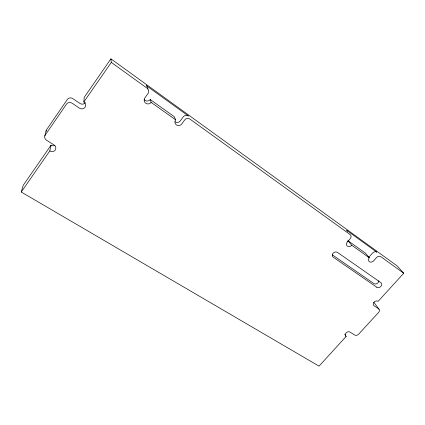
<?xml version="1.0" encoding="UTF-8"?>
<svg xmlns="http://www.w3.org/2000/svg" width="425" height="425" viewBox="0 0 425 425"><rect width="100%" height="100%" fill="white"/><g stroke="black" fill="none" stroke-linecap="round" stroke-linejoin="round"><path stroke-width="0.64" d="M21.25 192.02L49.805 150.917A3.984 3.634 18.8 0 0 55.239 150.025A3.984 3.634 18.8 0 0 53.975 144.914L46.553 140.223A4.032 3.676 21.3 0 1 45.252 135.028L66.534 104.077A4.075 3.798 27.9 0 1 72.091 103.211L79.496 108.178A4.043 3.798 27.9 0 0 85.011 107.312A4.043 3.798 27.9 0 0 83.837 101.936L84.198 97.368L110.909 58.847L397.115 265.875L403.75 273.238L378.144 301.325A3.076 2.412 -32.9 0 0 374.043 302.159A3.076 2.412 -32.9 0 0 374.08 305.782L378.606 308.816A3.055 2.385 -32.5 0 1 378.627 312.391L358.673 334.151A3.012 2.338 -30.1 0 1 354.923 335.15L350.072 332.111A3.012 2.353 -29.4 0 0 346.019 332.961A3.012 2.353 -29.4 0 0 346.136 336.435L319.037 366.153L21.25 192.02L23.221 185.295L51.058 145.153A3.883 3.543 19.9 0 0 54.894 145.472M49.805 150.917L51.058 145.153M44.822 135.888L46.224 130.459M83.837 101.936L111.302 62.406L110.909 58.847M332.377 254.878L373.873 283.565A3.092 2.465 -34.4 0 0 377.044 283.496A3.092 2.465 -34.4 0 0 378.818 280.723M144.234 99.678A3.793 3.735 25.1 0 0 150.222 99.519L151.135 102.382L175.637 119.834A3.735 3.65 -22.6 0 0 176.412 124.934A3.735 3.65 -22.6 0 0 181.618 124.095L184.726 119.93A3.724 3.628 -29.1 0 1 189.922 119.085L350.115 234.573A3.288 2.736 -36.3 0 1 350.232 238.648L347.257 242.069A3.267 2.704 -35.8 0 0 347.368 246.107A3.267 2.704 -35.8 0 0 351.741 245.262L369.309 257.773A3.203 2.598 -35.8 0 0 369.357 261.673A3.203 2.598 -35.8 0 0 373.612 260.844L376.561 257.534A3.203 2.582 -36.3 0 1 380.811 256.7L403.75 273.238M150.222 99.519L174.335 116.737L175.637 119.834M347.533 241.326A3.219 2.683 -35.9 0 0 348.096 240.794L365.473 253.204L369.309 257.773M111.302 62.406L147.071 88.193A3.894 3.836 33.6 0 1 147.985 93.574L144.861 97.909A3.857 3.798 21 0 0 145.77 103.222A3.857 3.798 21 0 0 151.135 102.382M346.465 230.222L376.826 252.158A3.156 2.555 -36.4 0 0 372.635 252.971L369.734 256.243A3.161 2.571 -36 0 1 368.417 257.205M348.096 240.794L351.741 245.262M373.835 302.271L379.063 309.246M344.744 334.178L346.136 336.435M46.059 131.389A3.926 3.591 22.4 0 1 46.638 129.62L67.362 99.434A3.968 3.703 29.3 0 1 72.765 98.595L79.974 103.456A3.937 3.703 29.4 0 0 85.335 102.616M147.804 89.022A3.836 3.772 36.9 0 0 146.216 85.547L188.392 116.014A3.666 3.575 -29.5 0 0 183.281 116.843L180.227 120.939A3.676 3.597 -22.4 0 1 175.111 121.773M346.97 230.722A3.241 2.709 -36.4 0 1 347.299 231.349M376.763 287.22L333.274 257.226A3.246 2.693 -33.8 0 1 333.104 253.247A3.246 2.693 -33.8 0 1 337.466 252.407L380.89 282.657A3.129 2.481 -34.3 0 1 380.912 286.386A3.129 2.481 -34.3 0 1 376.763 287.22"/></g></svg>
